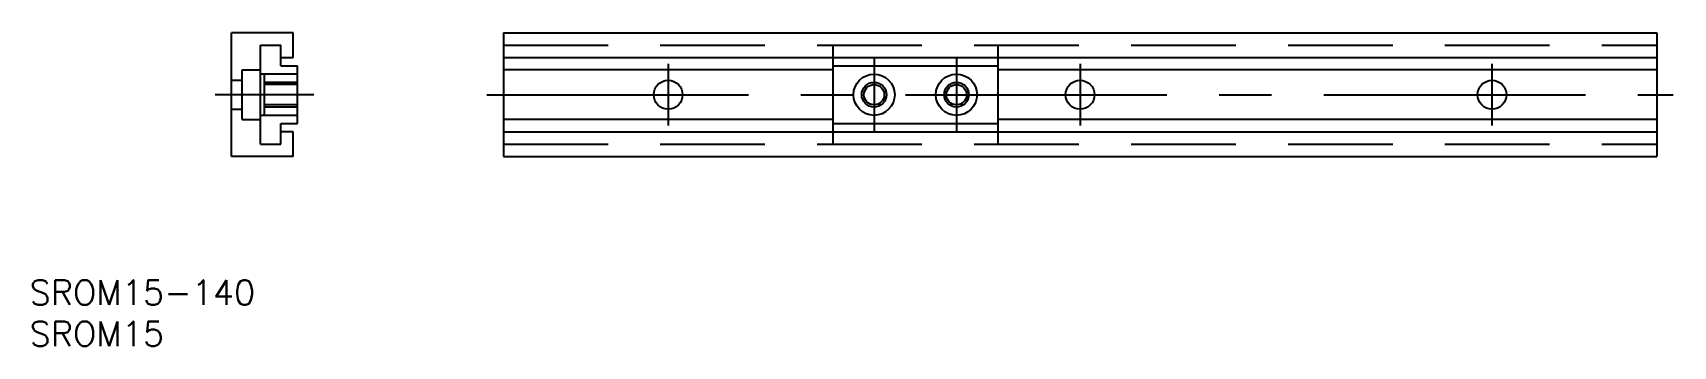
# Model space of a CAD drawing. Extents: x -24 to 175, y -30 to 7.
import ezdxf

# ---------------------------------------------------------------- set-up
doc = ezdxf.new("R2010")
doc.units = 0
doc.linetypes.add('CENTER', pattern=[50.8, 31.75, -6.35, 6.35, -6.35])
doc.linetypes.add('DASHED', pattern=[19.05, 12.7, -6.35])
doc.layers.get('0').update_dxf_attribs({"linetype": 'CONTINUOUS'})
doc.layers.add('CENTER', color=1, linetype='CENTER')
doc.styles.get("Standard").update_dxf_attribs({"font": 'txt.shx', "height": 3, "bigfont": 'bigfont.shx'})

msp = doc.modelspace()

# ---------------------------------------------------------------- linework, layer by layer
at = {"color": 7, "linetype": 'CONTINUOUS'}
for p, q in [((0, -7.5), (0, 7.5)), ((7.5, 7.5), (0, 7.5)), ((3.5, -6), (3.5, 6)), ((3.5, 6), (6, 6)), ((6, 3.5), (6, 6)), ((7.5, 4.5), (7.5, 7.5)), ((33, 7.5), (173, 7.5)), ((33, 7.5), (33, -7.5)), ((173, 7.5), (173, -7.5)), ((6, 4.5), (7.5, 4.5)), ((33, 4.5), (173, 4.5)), ((73, 4.5), (73, -4.5)), ((93, 4.5), (93, -4.5)), ((1.3, -3), (1.3, 3)), ((1.3, 3), (3.5, 3)), ((6, 3.5), (8, 3.5)), ((8, -3.5), (8, 3.5)), ((73, 3), (33, 3)), ((73, 3.5), (93, 3.5)), ((173, 3), (93, 3)), ((1.3, -3), (3.5, -3)), ((6, -3.5), (8, -3.5)), ((6, -6), (6, -3.5)), ((73, -3), (33, -3)), ((73, -3.5), (93, -3.5)), ((173, -3), (93, -3)), ((7.5, -4.5), (6, -4.5)), ((7.5, -7.5), (7.5, -4.5)), ((33, -4.5), (173, -4.5)), ((7.5, -7.5), (0, -7.5)), ((3.5, -6), (6, -6)), ((33, -7.5), (173, -7.5))]:
    msp.add_line(p, q, dxfattribs=at)
at = {"color": 3, "linetype": 'DASHED'}
for p, q in [((33, 6), (173, 6)), ((73, 6), (73, 4.5)), ((93, 6), (93, 4.5)), ((8, 2.5), (3.5, 2.5)), ((4, -2.5), (4, 2.5)), ((0, 1.75), (1.3, 1.75)), ((8, 1.5), (4, 1.5)), ((8, 1.2295), (4, 1.2295)), ((0, -1.75), (1.3, -1.75)), ((8, -1.2295), (4, -1.2295)), ((8, -1.5), (4, -1.5)), ((8, -2.5), (3.5, -2.5)), ((73, -4.5), (73, -6)), ((93, -4.5), (93, -6)), ((33, -6), (173, -6))]:
    msp.add_line(p, q, dxfattribs=at)
at = {"color": 3, "linetype": 'CONTINUOUS'}
for centre, radius in [((78, 0), 2.5), ((88, 0), 2.5), ((78, 0), 1.5), ((88, 0), 1.5)]:
    msp.add_circle(centre, radius, dxfattribs=at)
at = {"color": 7, "linetype": 'CONTINUOUS'}
for centre, radius in [((53, 0), 1.75), ((78, 0), 1.2295), ((88, 0), 1.2295), ((103, 0), 1.75), ((153, 0), 1.75)]:
    msp.add_circle(centre, radius, dxfattribs=at)
at = {"layer": 'CENTER', "color": 1, "linetype": 'CENTER'}
for p, q in [((78, 4.5), (78, -4.5)), ((88, 4.5), (88, -4.5)), ((53, 3.75), (53, -3.75)), ((103, 3.75), (103, -3.75)), ((153, 3.75), (153, -3.75)), ((10, 0), (-2, 0)), ((31, 0), (175, 0))]:
    msp.add_line(p, q, dxfattribs=at)

# ---------------------------------------------------------------- texts
at = {"color": 7, "linetype": 'CONTINUOUS'}
for s, p in [('SROM15-140', (-24.5088, -25.4749)), ('SROM15', (-24.5088, -30.4749))]:
    msp.add_text(s, height=3, dxfattribs=at).set_placement(p)

doc.saveas('drawing.dxf')
